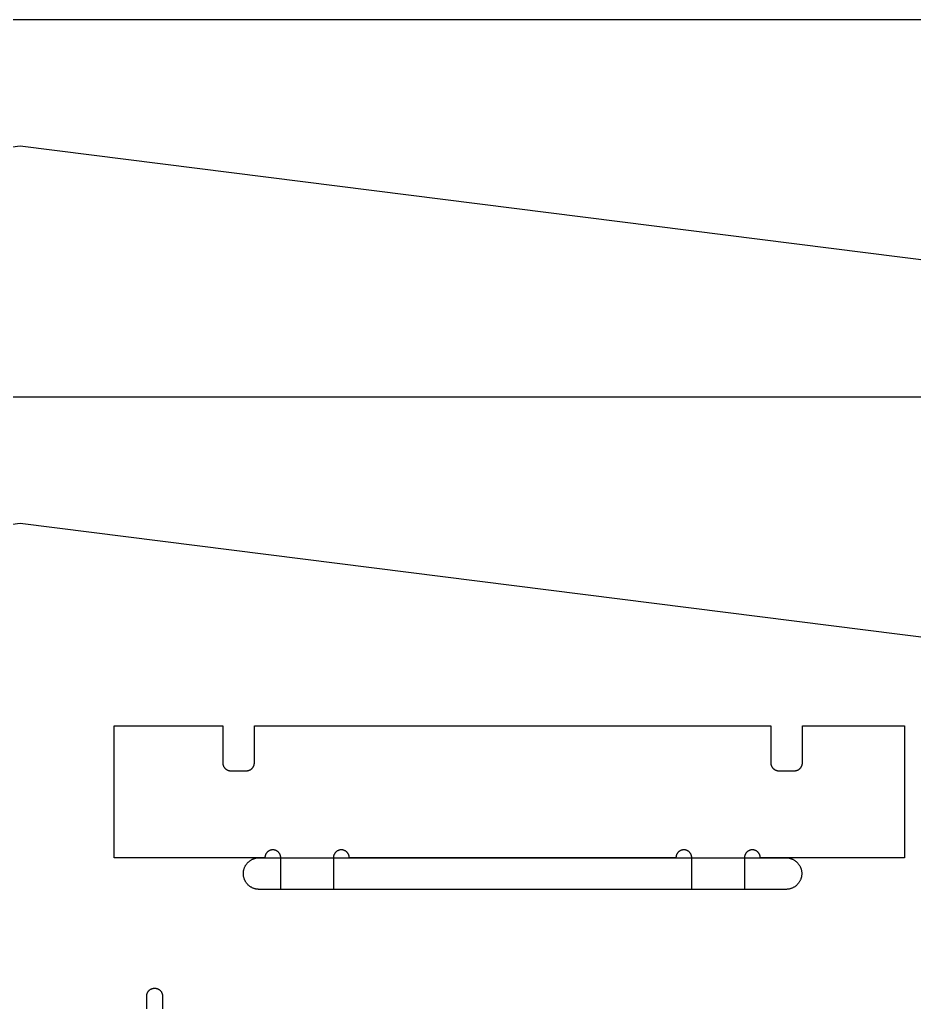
# Model space of a CAD drawing. Extents: x 0 to 1220, y 0 to 2440.
# Drawn here: x 609.8 to 949.4, y 787.7 to 1160.5 of the extents above; entities that cross this region are included whole.
import ezdxf

# ---------------------------------------------------------------- set-up
doc = ezdxf.new("R2010")
doc.units = 0
doc.layers.add('CUT_6_12MM', color=6, linetype='CONTINUOUS')
doc.layers.add('POCKET_6__6MM', color=4, linetype='CONTINUOUS')

msp = doc.modelspace()

# ---------------------------------------------------------------- linework, layer by layer
at = {"layer": 'CUT_6_12MM'}
for p, q in [((295.44, 1160.46), (610, 1160.46)), ((610, 1160.46), (924.56, 1160.46)), ((924.56, 1160.46), (954.85, 1160.46)), ((610, 1112.46), (134, 1052.46)), ((1086, 1052.46), (610, 1112.46)), ((295.44, 1017.33), (610, 1017.33)), ((610, 1017.33), (924.56, 1017.33)), ((924.56, 1017.33), (954.85, 1017.33)), ((610, 969.33), (134, 909.33)), ((1086, 909.33), (610, 969.33)), ((645.68, 842.54), (645.68, 892.54)), ((645.68, 892.54), (686.92, 892.54)), ((686.92, 892.54), (686.92, 878.54)), ((698.92, 878.54), (698.92, 892.54)), ((698.92, 892.54), (894.92, 892.54)), ((894.92, 892.54), (894.92, 878.54)), ((906.92, 878.54), (906.92, 892.54)), ((906.92, 892.54), (945.68, 892.54)), ((945.68, 892.54), (945.68, 842.54)), ((686.92, 878.54), (686.92, 878.44)), ((686.92, 878.44), (686.92, 878.34)), ((686.92, 878.34), (686.93, 878.24)), ((686.93, 878.24), (686.94, 878.14)), ((686.94, 878.14), (686.96, 878.03)), ((686.96, 878.03), (686.98, 877.93)), ((686.98, 877.93), (687, 877.83)), ((687, 877.83), (687.03, 877.73)), ((687.03, 877.73), (687.06, 877.64)), ((687.06, 877.64), (687.09, 877.54)), ((687.09, 877.54), (687.12, 877.44)), ((687.12, 877.44), (687.16, 877.35)), ((687.16, 877.35), (687.21, 877.26)), ((687.21, 877.26), (687.25, 877.16)), ((687.25, 877.16), (687.3, 877.07)), ((687.3, 877.07), (687.35, 876.98)), ((687.35, 876.98), (687.41, 876.9)), ((687.41, 876.9), (687.46, 876.81)), ((687.46, 876.81), (687.52, 876.73)), ((687.52, 876.73), (687.59, 876.65)), ((687.59, 876.65), (687.65, 876.57)), ((687.65, 876.57), (687.72, 876.5)), ((687.72, 876.5), (687.79, 876.42)), ((687.79, 876.42), (687.87, 876.35)), ((687.87, 876.35), (687.94, 876.28)), ((687.94, 876.28), (688.02, 876.22)), ((688.02, 876.22), (688.1, 876.15)), ((688.1, 876.15), (688.19, 876.09)), ((688.19, 876.09), (688.27, 876.04)), ((688.27, 876.04), (688.36, 875.98)), ((697.47, 875.98), (697.56, 876.04)), ((697.56, 876.04), (697.65, 876.09)), ((697.65, 876.09), (697.73, 876.15)), ((697.73, 876.15), (697.81, 876.22)), ((697.81, 876.22), (697.89, 876.28)), ((697.89, 876.28), (697.96, 876.35)), ((697.96, 876.35), (698.04, 876.42)), ((698.04, 876.42), (698.11, 876.5)), ((698.11, 876.5), (698.18, 876.57)), ((698.18, 876.57), (698.24, 876.65)), ((698.24, 876.65), (698.31, 876.73)), ((698.31, 876.73), (698.37, 876.81)), ((698.37, 876.81), (698.42, 876.9)), ((698.42, 876.9), (698.48, 876.98)), ((698.48, 876.98), (698.53, 877.07)), ((698.53, 877.07), (698.58, 877.16)), ((698.58, 877.16), (698.62, 877.26)), ((698.62, 877.26), (698.67, 877.35)), ((698.67, 877.35), (698.71, 877.44)), ((698.71, 877.44), (698.74, 877.54)), ((698.74, 877.54), (698.77, 877.64)), ((698.77, 877.64), (698.8, 877.73)), ((698.8, 877.73), (698.83, 877.83)), ((698.83, 877.83), (698.85, 877.93)), ((698.85, 877.93), (698.87, 878.03)), ((698.87, 878.03), (698.89, 878.14)), ((698.89, 878.14), (698.9, 878.24)), ((698.9, 878.24), (698.91, 878.34)), ((698.91, 878.44), (698.92, 878.54)), ((698.91, 878.34), (698.91, 878.44)), ((894.92, 878.54), (894.92, 878.44)), ((894.92, 878.44), (894.92, 878.34)), ((894.92, 878.34), (894.93, 878.24)), ((894.93, 878.24), (894.94, 878.14)), ((894.94, 878.14), (894.96, 878.03)), ((894.96, 878.03), (894.98, 877.93)), ((894.98, 877.93), (895, 877.83)), ((895, 877.83), (895.03, 877.73)), ((895.03, 877.73), (895.06, 877.64)), ((895.06, 877.64), (895.09, 877.54)), ((895.09, 877.54), (895.12, 877.44)), ((895.12, 877.44), (895.16, 877.35)), ((895.16, 877.35), (895.21, 877.26)), ((895.21, 877.26), (895.25, 877.16)), ((895.25, 877.16), (895.3, 877.07)), ((895.3, 877.07), (895.35, 876.98)), ((895.35, 876.98), (895.41, 876.9)), ((895.41, 876.9), (895.46, 876.81)), ((895.46, 876.81), (895.52, 876.73)), ((895.52, 876.73), (895.59, 876.65)), ((895.59, 876.65), (895.65, 876.57)), ((895.65, 876.57), (895.72, 876.5)), ((895.72, 876.5), (895.79, 876.42)), ((895.79, 876.42), (895.87, 876.35)), ((895.87, 876.35), (895.94, 876.28)), ((895.94, 876.28), (896.02, 876.22)), ((896.02, 876.22), (896.1, 876.15)), ((896.1, 876.15), (896.19, 876.09)), ((896.19, 876.09), (896.27, 876.04)), ((896.27, 876.04), (896.36, 875.98)), ((905.47, 875.98), (905.56, 876.04)), ((905.56, 876.04), (905.65, 876.09)), ((905.65, 876.09), (905.73, 876.15)), ((905.73, 876.15), (905.81, 876.22)), ((905.81, 876.22), (905.89, 876.28)), ((905.89, 876.28), (905.96, 876.35)), ((905.96, 876.35), (906.04, 876.42)), ((906.04, 876.42), (906.11, 876.5)), ((906.11, 876.5), (906.18, 876.57)), ((906.18, 876.57), (906.24, 876.65)), ((906.24, 876.65), (906.31, 876.73)), ((906.31, 876.73), (906.37, 876.81)), ((906.37, 876.81), (906.42, 876.9)), ((906.42, 876.9), (906.48, 876.98)), ((906.48, 876.98), (906.53, 877.07)), ((906.53, 877.07), (906.58, 877.16)), ((906.58, 877.16), (906.62, 877.26)), ((906.62, 877.26), (906.67, 877.35)), ((906.67, 877.35), (906.71, 877.44)), ((906.71, 877.44), (906.74, 877.54)), ((906.74, 877.54), (906.77, 877.64)), ((906.77, 877.64), (906.8, 877.73)), ((906.8, 877.73), (906.83, 877.83)), ((906.83, 877.83), (906.85, 877.93)), ((906.85, 877.93), (906.87, 878.03)), ((906.87, 878.03), (906.89, 878.14)), ((906.89, 878.14), (906.9, 878.24)), ((906.9, 878.24), (906.91, 878.34)), ((906.91, 878.44), (906.92, 878.54)), ((906.91, 878.34), (906.91, 878.44)), ((688.36, 875.98), (688.44, 875.93)), ((688.44, 875.93), (688.53, 875.88)), ((688.53, 875.88), (688.63, 875.83)), ((688.63, 875.83), (688.72, 875.79)), ((688.72, 875.79), (688.81, 875.75)), ((688.81, 875.75), (688.91, 875.72)), ((688.91, 875.72), (689.01, 875.68)), ((689.01, 875.68), (689.11, 875.65)), ((689.11, 875.65), (689.2, 875.63)), ((689.2, 875.63), (689.3, 875.61)), ((689.3, 875.61), (689.41, 875.59)), ((689.41, 875.59), (689.51, 875.57)), ((689.51, 875.57), (689.61, 875.56)), ((689.61, 875.56), (689.71, 875.55)), ((689.71, 875.55), (689.81, 875.55)), ((689.81, 875.55), (689.92, 875.54)), ((689.92, 875.54), (695.92, 875.54)), ((695.92, 875.54), (696.02, 875.55)), ((696.02, 875.55), (696.12, 875.55)), ((696.12, 875.55), (696.22, 875.56)), ((696.22, 875.56), (696.32, 875.57)), ((696.32, 875.57), (696.42, 875.59)), ((696.42, 875.59), (696.53, 875.61)), ((696.53, 875.61), (696.63, 875.63)), ((696.63, 875.63), (696.72, 875.65)), ((696.72, 875.65), (696.82, 875.68)), ((696.82, 875.68), (696.92, 875.72)), ((696.92, 875.72), (697.02, 875.75)), ((697.02, 875.75), (697.11, 875.79)), ((697.11, 875.79), (697.2, 875.83)), ((697.2, 875.83), (697.3, 875.88)), ((697.3, 875.88), (697.39, 875.93)), ((697.39, 875.93), (697.47, 875.98)), ((896.36, 875.98), (896.44, 875.93)), ((896.44, 875.93), (896.53, 875.88)), ((896.53, 875.88), (896.63, 875.83)), ((896.63, 875.83), (896.72, 875.79)), ((896.72, 875.79), (896.81, 875.75)), ((896.81, 875.75), (896.91, 875.72)), ((896.91, 875.72), (897.01, 875.68)), ((897.01, 875.68), (897.11, 875.65)), ((897.11, 875.65), (897.2, 875.63)), ((897.2, 875.63), (897.3, 875.61)), ((897.3, 875.61), (897.41, 875.59)), ((897.41, 875.59), (897.51, 875.57)), ((897.51, 875.57), (897.61, 875.56)), ((897.61, 875.56), (897.71, 875.55)), ((897.71, 875.55), (897.81, 875.55)), ((897.81, 875.55), (897.92, 875.54)), ((897.92, 875.54), (903.92, 875.54)), ((903.92, 875.54), (904.02, 875.55)), ((904.02, 875.55), (904.12, 875.55)), ((904.12, 875.55), (904.22, 875.56)), ((904.22, 875.56), (904.32, 875.57)), ((904.32, 875.57), (904.42, 875.59)), ((904.42, 875.59), (904.53, 875.61)), ((904.53, 875.61), (904.63, 875.63)), ((904.63, 875.63), (904.72, 875.65)), ((904.72, 875.65), (904.82, 875.68)), ((904.82, 875.68), (904.92, 875.72)), ((904.92, 875.72), (905.02, 875.75)), ((905.02, 875.75), (905.11, 875.79)), ((905.11, 875.79), (905.2, 875.83)), ((905.2, 875.83), (905.3, 875.88)), ((905.3, 875.88), (905.39, 875.93)), ((905.39, 875.93), (905.47, 875.98)), ((702.92, 842.54), (645.68, 842.54)), ((702.93, 842.85), (702.92, 842.75)), ((702.92, 842.75), (702.92, 842.65)), ((702.92, 842.65), (702.92, 842.54)), ((702.94, 842.95), (702.93, 842.85)), ((702.96, 843.06), (702.94, 842.95)), ((702.98, 843.16), (702.96, 843.06)), ((703, 843.26), (702.98, 843.16)), ((703.03, 843.36), (703, 843.26)), ((703.06, 843.46), (703.03, 843.36)), ((703.09, 843.56), (703.06, 843.46)), ((703.13, 843.65), (703.09, 843.56)), ((703.17, 843.75), (703.13, 843.65)), ((703.21, 843.84), (703.17, 843.75)), ((703.26, 843.94), (703.21, 843.84)), ((703.31, 844.03), (703.26, 843.94)), ((703.36, 844.12), (703.31, 844.03)), ((703.42, 844.2), (703.36, 844.12)), ((703.48, 844.29), (703.42, 844.2)), ((703.54, 844.37), (703.48, 844.29)), ((703.6, 844.45), (703.54, 844.37)), ((703.67, 844.53), (703.6, 844.45)), ((703.74, 844.61), (703.67, 844.53)), ((703.81, 844.68), (703.74, 844.61)), ((703.89, 844.75), (703.81, 844.68)), ((703.96, 844.82), (703.89, 844.75)), ((704.04, 844.89), (703.96, 844.82)), ((704.13, 844.95), (704.04, 844.89)), ((704.21, 845.01), (704.13, 844.95)), ((704.3, 845.07), (704.21, 845.01)), ((704.39, 845.12), (704.3, 845.07)), ((704.48, 845.17), (704.39, 845.12)), ((704.57, 845.22), (704.48, 845.17)), ((704.66, 845.27), (704.57, 845.22)), ((704.76, 845.31), (704.66, 845.27)), ((704.85, 845.35), (704.76, 845.31)), ((704.95, 845.38), (704.85, 845.35)), ((705.05, 845.41), (704.95, 845.38)), ((705.15, 845.44), (705.05, 845.41)), ((705.25, 845.47), (705.15, 845.44)), ((705.35, 845.49), (705.25, 845.47)), ((705.45, 845.51), (705.35, 845.49)), ((705.55, 845.52), (705.45, 845.51)), ((705.66, 845.53), (705.55, 845.52)), ((705.76, 845.54), (705.66, 845.53)), ((705.86, 845.54), (705.76, 845.54)), ((705.97, 845.54), (705.86, 845.54)), ((706.07, 845.54), (705.97, 845.54)), ((706.17, 845.53), (706.07, 845.54)), ((706.28, 845.52), (706.17, 845.53)), ((706.38, 845.51), (706.28, 845.52)), ((706.48, 845.49), (706.38, 845.51)), ((706.58, 845.47), (706.48, 845.49)), ((706.68, 845.44), (706.58, 845.47)), ((706.78, 845.41), (706.68, 845.44)), ((706.88, 845.38), (706.78, 845.41)), ((706.98, 845.35), (706.88, 845.38)), ((707.08, 845.31), (706.98, 845.35)), ((707.17, 845.27), (707.08, 845.31)), ((707.26, 845.22), (707.17, 845.27)), ((707.35, 845.17), (707.26, 845.22)), ((707.44, 845.12), (707.35, 845.17)), ((707.53, 845.07), (707.44, 845.12)), ((707.62, 845.01), (707.53, 845.07)), ((707.7, 844.95), (707.62, 845.01)), ((707.79, 844.89), (707.7, 844.95)), ((707.87, 844.82), (707.79, 844.89)), ((707.94, 844.75), (707.87, 844.82)), ((708.02, 844.68), (707.94, 844.75)), ((708.09, 844.61), (708.02, 844.68)), ((708.16, 844.53), (708.09, 844.61)), ((708.23, 844.45), (708.16, 844.53)), ((708.29, 844.37), (708.23, 844.45)), ((708.35, 844.29), (708.29, 844.37)), ((708.41, 844.2), (708.35, 844.29)), ((708.47, 844.12), (708.41, 844.2)), ((708.52, 844.03), (708.47, 844.12)), ((708.57, 843.94), (708.52, 844.03)), ((708.62, 843.84), (708.57, 843.94)), ((708.66, 843.75), (708.62, 843.84)), ((708.7, 843.65), (708.66, 843.75)), ((708.74, 843.56), (708.7, 843.65)), ((708.77, 843.46), (708.74, 843.56)), ((708.8, 843.36), (708.77, 843.46)), ((708.83, 843.26), (708.8, 843.36)), ((708.85, 843.16), (708.83, 843.26)), ((708.87, 843.06), (708.85, 843.16)), ((708.89, 842.95), (708.87, 843.06)), ((708.9, 842.85), (708.89, 842.95)), ((708.91, 842.75), (708.9, 842.85)), ((708.91, 842.65), (708.91, 842.75)), ((708.92, 842.54), (708.91, 842.65)), ((708.92, 830.54), (708.92, 842.54)), ((728.93, 842.85), (728.92, 842.75)), ((728.92, 842.75), (728.92, 842.65)), ((728.92, 842.65), (728.92, 842.54)), ((728.92, 842.54), (728.92, 830.54)), ((728.94, 842.95), (728.93, 842.85)), ((728.96, 843.06), (728.94, 842.95)), ((728.98, 843.16), (728.96, 843.06)), ((729, 843.26), (728.98, 843.16)), ((729.03, 843.36), (729, 843.26)), ((729.06, 843.46), (729.03, 843.36)), ((729.09, 843.56), (729.06, 843.46)), ((729.13, 843.65), (729.09, 843.56)), ((729.17, 843.75), (729.13, 843.65)), ((729.21, 843.84), (729.17, 843.75)), ((729.26, 843.94), (729.21, 843.84)), ((729.31, 844.03), (729.26, 843.94)), ((729.36, 844.12), (729.31, 844.03)), ((729.42, 844.2), (729.36, 844.12)), ((729.48, 844.29), (729.42, 844.2)), ((729.54, 844.37), (729.48, 844.29)), ((729.6, 844.45), (729.54, 844.37)), ((729.67, 844.53), (729.6, 844.45)), ((729.74, 844.61), (729.67, 844.53)), ((729.81, 844.68), (729.74, 844.61)), ((729.89, 844.75), (729.81, 844.68)), ((729.96, 844.82), (729.89, 844.75)), ((730.04, 844.89), (729.96, 844.82)), ((730.13, 844.95), (730.04, 844.89)), ((730.21, 845.01), (730.13, 844.95)), ((730.3, 845.07), (730.21, 845.01)), ((730.39, 845.12), (730.3, 845.07)), ((730.48, 845.17), (730.39, 845.12)), ((730.57, 845.22), (730.48, 845.17)), ((730.66, 845.27), (730.57, 845.22)), ((730.76, 845.31), (730.66, 845.27)), ((730.85, 845.35), (730.76, 845.31)), ((730.95, 845.38), (730.85, 845.35)), ((731.05, 845.41), (730.95, 845.38)), ((731.15, 845.44), (731.05, 845.41)), ((731.25, 845.47), (731.15, 845.44)), ((731.35, 845.49), (731.25, 845.47)), ((731.45, 845.51), (731.35, 845.49)), ((731.55, 845.52), (731.45, 845.51)), ((731.66, 845.53), (731.55, 845.52)), ((731.76, 845.54), (731.66, 845.53)), ((731.86, 845.54), (731.76, 845.54)), ((731.97, 845.54), (731.86, 845.54)), ((732.07, 845.54), (731.97, 845.54)), ((732.17, 845.53), (732.07, 845.54)), ((732.28, 845.52), (732.17, 845.53)), ((732.38, 845.51), (732.28, 845.52)), ((732.48, 845.49), (732.38, 845.51)), ((732.58, 845.47), (732.48, 845.49)), ((732.68, 845.44), (732.58, 845.47)), ((732.78, 845.41), (732.68, 845.44)), ((732.88, 845.38), (732.78, 845.41)), ((732.98, 845.35), (732.88, 845.38)), ((733.08, 845.31), (732.98, 845.35)), ((733.17, 845.27), (733.08, 845.31)), ((733.26, 845.22), (733.17, 845.27)), ((733.35, 845.17), (733.26, 845.22)), ((733.44, 845.12), (733.35, 845.17)), ((733.53, 845.07), (733.44, 845.12)), ((733.62, 845.01), (733.53, 845.07)), ((733.7, 844.95), (733.62, 845.01)), ((733.79, 844.89), (733.7, 844.95)), ((733.87, 844.82), (733.79, 844.89)), ((733.94, 844.75), (733.87, 844.82)), ((734.02, 844.68), (733.94, 844.75)), ((734.09, 844.61), (734.02, 844.68)), ((734.16, 844.53), (734.09, 844.61)), ((734.23, 844.45), (734.16, 844.53)), ((734.29, 844.37), (734.23, 844.45)), ((734.35, 844.29), (734.29, 844.37)), ((734.41, 844.2), (734.35, 844.29)), ((734.47, 844.12), (734.41, 844.2)), ((734.52, 844.03), (734.47, 844.12)), ((734.57, 843.94), (734.52, 844.03)), ((734.62, 843.84), (734.57, 843.94)), ((734.66, 843.75), (734.62, 843.84)), ((734.7, 843.65), (734.66, 843.75)), ((734.74, 843.56), (734.7, 843.65)), ((734.77, 843.46), (734.74, 843.56)), ((734.8, 843.36), (734.77, 843.46)), ((734.83, 843.26), (734.8, 843.36)), ((734.85, 843.16), (734.83, 843.26)), ((734.87, 843.06), (734.85, 843.16)), ((734.89, 842.95), (734.87, 843.06)), ((734.9, 842.85), (734.89, 842.95)), ((734.91, 842.75), (734.9, 842.85)), ((734.91, 842.65), (734.91, 842.75)), ((734.92, 842.54), (734.91, 842.65)), ((858.92, 842.54), (734.92, 842.54)), ((858.93, 842.85), (858.92, 842.75)), ((858.92, 842.75), (858.92, 842.65)), ((858.92, 842.65), (858.92, 842.54)), ((858.94, 842.95), (858.93, 842.85)), ((858.96, 843.06), (858.94, 842.95)), ((858.98, 843.16), (858.96, 843.06)), ((859, 843.26), (858.98, 843.16)), ((859.03, 843.36), (859, 843.26)), ((859.06, 843.46), (859.03, 843.36)), ((859.09, 843.56), (859.06, 843.46)), ((859.13, 843.65), (859.09, 843.56)), ((859.17, 843.75), (859.13, 843.65)), ((859.21, 843.84), (859.17, 843.75)), ((859.26, 843.94), (859.21, 843.84)), ((859.31, 844.03), (859.26, 843.94)), ((859.36, 844.12), (859.31, 844.03)), ((859.42, 844.2), (859.36, 844.12)), ((859.48, 844.29), (859.42, 844.2)), ((859.54, 844.37), (859.48, 844.29)), ((859.6, 844.45), (859.54, 844.37)), ((859.67, 844.53), (859.6, 844.45)), ((859.74, 844.61), (859.67, 844.53)), ((859.81, 844.68), (859.74, 844.61)), ((859.89, 844.75), (859.81, 844.68)), ((859.96, 844.82), (859.89, 844.75)), ((860.04, 844.89), (859.96, 844.82)), ((860.13, 844.95), (860.04, 844.89)), ((860.21, 845.01), (860.13, 844.95)), ((860.3, 845.07), (860.21, 845.01)), ((860.39, 845.12), (860.3, 845.07)), ((860.48, 845.17), (860.39, 845.12)), ((860.57, 845.22), (860.48, 845.17)), ((860.66, 845.27), (860.57, 845.22)), ((860.76, 845.31), (860.66, 845.27)), ((860.85, 845.35), (860.76, 845.31)), ((860.95, 845.38), (860.85, 845.35)), ((861.05, 845.41), (860.95, 845.38)), ((861.15, 845.44), (861.05, 845.41)), ((861.25, 845.47), (861.15, 845.44)), ((861.35, 845.49), (861.25, 845.47)), ((861.45, 845.51), (861.35, 845.49)), ((861.55, 845.52), (861.45, 845.51)), ((861.66, 845.53), (861.55, 845.52)), ((861.76, 845.54), (861.66, 845.53)), ((861.86, 845.54), (861.76, 845.54)), ((861.97, 845.54), (861.86, 845.54)), ((862.07, 845.54), (861.97, 845.54)), ((862.17, 845.53), (862.07, 845.54)), ((862.28, 845.52), (862.17, 845.53)), ((862.38, 845.51), (862.28, 845.52)), ((862.48, 845.49), (862.38, 845.51)), ((862.58, 845.47), (862.48, 845.49)), ((862.68, 845.44), (862.58, 845.47)), ((862.78, 845.41), (862.68, 845.44)), ((862.88, 845.38), (862.78, 845.41)), ((862.98, 845.35), (862.88, 845.38)), ((863.08, 845.31), (862.98, 845.35)), ((863.17, 845.27), (863.08, 845.31)), ((863.26, 845.22), (863.17, 845.27)), ((863.35, 845.17), (863.26, 845.22)), ((863.44, 845.12), (863.35, 845.17)), ((863.53, 845.07), (863.44, 845.12)), ((863.62, 845.01), (863.53, 845.07)), ((863.7, 844.95), (863.62, 845.01)), ((863.79, 844.89), (863.7, 844.95)), ((863.87, 844.82), (863.79, 844.89)), ((863.94, 844.75), (863.87, 844.82)), ((864.02, 844.68), (863.94, 844.75)), ((864.09, 844.61), (864.02, 844.68)), ((864.16, 844.53), (864.09, 844.61)), ((864.23, 844.45), (864.16, 844.53)), ((864.29, 844.37), (864.23, 844.45)), ((864.35, 844.29), (864.29, 844.37)), ((864.41, 844.2), (864.35, 844.29)), ((864.47, 844.12), (864.41, 844.2)), ((864.52, 844.03), (864.47, 844.12)), ((864.57, 843.94), (864.52, 844.03)), ((864.62, 843.84), (864.57, 843.94)), ((864.66, 843.75), (864.62, 843.84)), ((864.7, 843.65), (864.66, 843.75)), ((864.74, 843.56), (864.7, 843.65)), ((864.77, 843.46), (864.74, 843.56)), ((864.8, 843.36), (864.77, 843.46)), ((864.83, 843.26), (864.8, 843.36)), ((864.85, 843.16), (864.83, 843.26)), ((864.87, 843.06), (864.85, 843.16)), ((864.89, 842.95), (864.87, 843.06)), ((864.9, 842.85), (864.89, 842.95)), ((864.91, 842.75), (864.9, 842.85)), ((864.91, 842.65), (864.91, 842.75)), ((864.92, 842.54), (864.91, 842.65)), ((864.92, 830.54), (864.92, 842.54)), ((884.93, 842.85), (884.92, 842.75)), ((884.92, 842.75), (884.92, 842.65)), ((884.92, 842.65), (884.92, 842.54)), ((884.92, 842.54), (884.92, 830.54)), ((884.94, 842.95), (884.93, 842.85)), ((884.96, 843.06), (884.94, 842.95)), ((884.98, 843.16), (884.96, 843.06)), ((885, 843.26), (884.98, 843.16)), ((885.03, 843.36), (885, 843.26)), ((885.06, 843.46), (885.03, 843.36)), ((885.09, 843.56), (885.06, 843.46)), ((885.13, 843.65), (885.09, 843.56)), ((885.17, 843.75), (885.13, 843.65)), ((885.21, 843.84), (885.17, 843.75)), ((885.26, 843.94), (885.21, 843.84)), ((885.31, 844.03), (885.26, 843.94)), ((885.36, 844.12), (885.31, 844.03)), ((885.42, 844.2), (885.36, 844.12)), ((885.48, 844.29), (885.42, 844.2)), ((885.54, 844.37), (885.48, 844.29)), ((885.6, 844.45), (885.54, 844.37)), ((885.67, 844.53), (885.6, 844.45)), ((885.74, 844.61), (885.67, 844.53)), ((885.81, 844.68), (885.74, 844.61)), ((885.89, 844.75), (885.81, 844.68)), ((885.96, 844.82), (885.89, 844.75)), ((886.04, 844.89), (885.96, 844.82)), ((886.13, 844.95), (886.04, 844.89)), ((886.21, 845.01), (886.13, 844.95)), ((886.3, 845.07), (886.21, 845.01)), ((886.39, 845.12), (886.3, 845.07)), ((886.48, 845.17), (886.39, 845.12)), ((886.57, 845.22), (886.48, 845.17)), ((886.66, 845.27), (886.57, 845.22)), ((886.76, 845.31), (886.66, 845.27)), ((886.85, 845.35), (886.76, 845.31)), ((886.95, 845.38), (886.85, 845.35)), ((887.05, 845.41), (886.95, 845.38)), ((887.15, 845.44), (887.05, 845.41)), ((887.25, 845.47), (887.15, 845.44)), ((887.35, 845.49), (887.25, 845.47)), ((887.45, 845.51), (887.35, 845.49)), ((887.55, 845.52), (887.45, 845.51)), ((887.66, 845.53), (887.55, 845.52)), ((887.76, 845.54), (887.66, 845.53)), ((887.86, 845.54), (887.76, 845.54)), ((887.97, 845.54), (887.86, 845.54)), ((888.07, 845.54), (887.97, 845.54)), ((888.17, 845.53), (888.07, 845.54)), ((888.28, 845.52), (888.17, 845.53)), ((888.38, 845.51), (888.28, 845.52)), ((888.48, 845.49), (888.38, 845.51)), ((888.58, 845.47), (888.48, 845.49)), ((888.68, 845.44), (888.58, 845.47)), ((888.78, 845.41), (888.68, 845.44)), ((888.88, 845.38), (888.78, 845.41)), ((888.98, 845.35), (888.88, 845.38)), ((889.08, 845.31), (888.98, 845.35)), ((889.17, 845.27), (889.08, 845.31)), ((889.26, 845.22), (889.17, 845.27)), ((889.35, 845.17), (889.26, 845.22)), ((889.44, 845.12), (889.35, 845.17)), ((889.53, 845.07), (889.44, 845.12)), ((889.62, 845.01), (889.53, 845.07)), ((889.7, 844.95), (889.62, 845.01)), ((889.79, 844.89), (889.7, 844.95)), ((889.87, 844.82), (889.79, 844.89)), ((889.94, 844.75), (889.87, 844.82)), ((890.02, 844.68), (889.94, 844.75)), ((890.09, 844.61), (890.02, 844.68)), ((890.16, 844.53), (890.09, 844.61)), ((890.23, 844.45), (890.16, 844.53)), ((890.29, 844.37), (890.23, 844.45)), ((890.35, 844.29), (890.29, 844.37)), ((890.41, 844.2), (890.35, 844.29)), ((890.47, 844.12), (890.41, 844.2)), ((890.52, 844.03), (890.47, 844.12)), ((890.57, 843.94), (890.52, 844.03)), ((890.62, 843.84), (890.57, 843.94)), ((890.66, 843.75), (890.62, 843.84)), ((890.7, 843.65), (890.66, 843.75)), ((890.74, 843.56), (890.7, 843.65)), ((890.77, 843.46), (890.74, 843.56)), ((890.8, 843.36), (890.77, 843.46)), ((890.83, 843.26), (890.8, 843.36)), ((890.85, 843.16), (890.83, 843.26)), ((890.87, 843.06), (890.85, 843.16)), ((890.89, 842.95), (890.87, 843.06)), ((890.9, 842.85), (890.89, 842.95)), ((890.91, 842.75), (890.9, 842.85)), ((890.91, 842.65), (890.91, 842.75)), ((890.92, 842.54), (890.91, 842.65)), ((945.68, 842.54), (890.92, 842.54)), ((728.92, 830.54), (708.92, 830.54)), ((884.92, 830.54), (864.92, 830.54))]:
    msp.add_line(p, q, dxfattribs=at)
at = {"layer": 'POCKET_6__6MM'}
for p, q in [((699.7, 842.45), (699.9, 842.48)), ((699.9, 842.48), (700.11, 842.51)), ((700.11, 842.51), (700.31, 842.53)), ((700.31, 842.53), (700.52, 842.54)), ((700.52, 842.54), (700.73, 842.54)), ((700.73, 842.54), (900.66, 842.54)), ((900.66, 842.54), (900.86, 842.54)), ((900.86, 842.54), (901.07, 842.53)), ((901.07, 842.53), (901.28, 842.51)), ((901.28, 842.51), (901.48, 842.48)), ((901.48, 842.48), (901.69, 842.45)), ((695.12, 838.67), (695.19, 838.86)), ((695.19, 838.86), (695.28, 839.05)), ((695.28, 839.05), (695.37, 839.24)), ((695.37, 839.24), (695.46, 839.42)), ((695.46, 839.42), (695.57, 839.6)), ((695.57, 839.6), (695.67, 839.78)), ((695.67, 839.78), (695.79, 839.95)), ((695.79, 839.95), (695.91, 840.12)), ((695.91, 840.12), (696.04, 840.28)), ((696.04, 840.28), (696.17, 840.44)), ((696.17, 840.44), (696.31, 840.6)), ((696.31, 840.6), (696.45, 840.75)), ((696.45, 840.75), (696.6, 840.89)), ((696.6, 840.89), (696.75, 841.03)), ((696.75, 841.03), (696.91, 841.17)), ((696.91, 841.17), (697.07, 841.3)), ((697.07, 841.3), (697.23, 841.42)), ((697.23, 841.42), (697.4, 841.54)), ((697.4, 841.54), (697.58, 841.65)), ((697.58, 841.65), (697.76, 841.75)), ((697.76, 841.75), (697.94, 841.85)), ((697.94, 841.85), (698.12, 841.95)), ((698.12, 841.95), (698.31, 842.03)), ((698.31, 842.03), (698.5, 842.11)), ((698.5, 842.11), (698.7, 842.19)), ((698.7, 842.19), (698.89, 842.25)), ((698.89, 842.25), (699.09, 842.31)), ((699.09, 842.31), (699.29, 842.37)), ((699.29, 842.37), (699.49, 842.41)), ((699.49, 842.41), (699.7, 842.45)), ((901.69, 842.45), (901.89, 842.41)), ((901.89, 842.41), (902.09, 842.37)), ((902.09, 842.37), (902.29, 842.31)), ((902.29, 842.31), (902.49, 842.25)), ((902.49, 842.25), (902.69, 842.19)), ((902.69, 842.19), (902.88, 842.11)), ((902.88, 842.11), (903.07, 842.03)), ((903.07, 842.03), (903.26, 841.95)), ((903.26, 841.95), (903.44, 841.85)), ((903.44, 841.85), (903.63, 841.75)), ((903.63, 841.75), (903.8, 841.65)), ((903.8, 841.65), (903.98, 841.54)), ((903.98, 841.54), (904.15, 841.42)), ((904.15, 841.42), (904.32, 841.3)), ((904.32, 841.3), (904.48, 841.17)), ((904.48, 841.17), (904.63, 841.03)), ((904.63, 841.03), (904.79, 840.89)), ((904.79, 840.89), (904.93, 840.75)), ((904.93, 840.75), (905.08, 840.6)), ((905.08, 840.6), (905.21, 840.44)), ((905.21, 840.44), (905.35, 840.28)), ((905.35, 840.28), (905.47, 840.12)), ((905.47, 840.12), (905.59, 839.95)), ((905.59, 839.95), (905.71, 839.78)), ((905.71, 839.78), (905.82, 839.6)), ((905.82, 839.6), (905.92, 839.42)), ((905.92, 839.42), (906.02, 839.24)), ((906.02, 839.24), (906.11, 839.05)), ((906.11, 839.05), (906.19, 838.86)), ((906.19, 838.86), (906.27, 838.67)), ((694.73, 836.65), (694.74, 836.85)), ((694.73, 836.44), (694.73, 836.65)), ((694.74, 836.23), (694.73, 836.44)), ((694.74, 836.85), (694.75, 837.06)), ((694.75, 836.02), (694.74, 836.23)), ((694.75, 837.06), (694.77, 837.26)), ((694.77, 835.82), (694.75, 836.02)), ((694.77, 837.26), (694.8, 837.47)), ((694.8, 835.61), (694.77, 835.82)), ((694.8, 837.47), (694.83, 837.67)), ((694.83, 835.41), (694.8, 835.61)), ((694.83, 837.67), (694.88, 837.88)), ((694.88, 835.21), (694.83, 835.41)), ((694.88, 837.88), (694.93, 838.08)), ((694.93, 835.01), (694.88, 835.21)), ((694.93, 838.08), (694.98, 838.28)), ((694.98, 838.28), (695.05, 838.47)), ((695.05, 838.47), (695.12, 838.67)), ((906.27, 838.67), (906.34, 838.47)), ((906.34, 838.47), (906.4, 838.28)), ((906.4, 838.28), (906.46, 838.08)), ((906.46, 838.08), (906.51, 837.88)), ((906.51, 835.21), (906.46, 835.01)), ((906.51, 837.88), (906.55, 837.67)), ((906.55, 835.41), (906.51, 835.21)), ((906.55, 837.67), (906.58, 837.47)), ((906.58, 835.61), (906.55, 835.41)), ((906.58, 837.47), (906.61, 837.26)), ((906.61, 835.82), (906.58, 835.61)), ((906.61, 837.26), (906.63, 837.06)), ((906.63, 836.02), (906.61, 835.82)), ((906.63, 837.06), (906.65, 836.85)), ((906.65, 836.23), (906.63, 836.02)), ((906.65, 836.85), (906.65, 836.65)), ((906.65, 836.65), (906.65, 836.44)), ((906.65, 836.44), (906.65, 836.23)), ((694.98, 834.81), (694.93, 835.01)), ((695.05, 834.61), (694.98, 834.81)), ((695.12, 834.41), (695.05, 834.61)), ((695.19, 834.22), (695.12, 834.41)), ((695.28, 834.03), (695.19, 834.22)), ((695.37, 833.85), (695.28, 834.03)), ((695.46, 833.66), (695.37, 833.85)), ((695.57, 833.48), (695.46, 833.66)), ((695.67, 833.31), (695.57, 833.48)), ((695.79, 833.13), (695.67, 833.31)), ((695.91, 832.96), (695.79, 833.13)), ((696.04, 832.8), (695.91, 832.96)), ((696.17, 832.64), (696.04, 832.8)), ((696.31, 832.49), (696.17, 832.64)), ((696.45, 832.34), (696.31, 832.49)), ((696.6, 832.19), (696.45, 832.34)), ((696.75, 832.05), (696.6, 832.19)), ((696.91, 831.92), (696.75, 832.05)), ((697.07, 831.79), (696.91, 831.92)), ((697.23, 831.66), (697.07, 831.79)), ((697.4, 831.55), (697.23, 831.66)), ((697.58, 831.43), (697.4, 831.55)), ((697.76, 831.33), (697.58, 831.43)), ((697.94, 831.23), (697.76, 831.33)), ((903.63, 831.33), (903.44, 831.23)), ((903.8, 831.43), (903.63, 831.33)), ((903.98, 831.55), (903.8, 831.43)), ((904.15, 831.66), (903.98, 831.55)), ((904.32, 831.79), (904.15, 831.66)), ((904.48, 831.92), (904.32, 831.79)), ((904.63, 832.05), (904.48, 831.92)), ((904.79, 832.19), (904.63, 832.05)), ((904.93, 832.34), (904.79, 832.19)), ((905.08, 832.49), (904.93, 832.34)), ((905.21, 832.64), (905.08, 832.49)), ((905.35, 832.8), (905.21, 832.64)), ((905.47, 832.96), (905.35, 832.8)), ((905.59, 833.13), (905.47, 832.96)), ((905.71, 833.31), (905.59, 833.13)), ((905.82, 833.48), (905.71, 833.31)), ((905.92, 833.66), (905.82, 833.48)), ((906.02, 833.85), (905.92, 833.66)), ((906.11, 834.03), (906.02, 833.85)), ((906.19, 834.22), (906.11, 834.03)), ((906.27, 834.41), (906.19, 834.22)), ((906.34, 834.61), (906.27, 834.41)), ((906.4, 834.81), (906.34, 834.61)), ((906.46, 835.01), (906.4, 834.81)), ((698.12, 831.14), (697.94, 831.23)), ((698.31, 831.05), (698.12, 831.14)), ((698.5, 830.97), (698.31, 831.05)), ((698.7, 830.9), (698.5, 830.97)), ((698.89, 830.83), (698.7, 830.9)), ((699.09, 830.77), (698.89, 830.83)), ((699.29, 830.72), (699.09, 830.77)), ((699.49, 830.67), (699.29, 830.72)), ((699.7, 830.63), (699.49, 830.67)), ((699.9, 830.6), (699.7, 830.63)), ((700.11, 830.57), (699.9, 830.6)), ((700.31, 830.56), (700.11, 830.57)), ((700.52, 830.55), (700.31, 830.56)), ((700.73, 830.54), (700.52, 830.55)), ((900.66, 830.54), (700.73, 830.54)), ((900.86, 830.55), (900.66, 830.54)), ((901.07, 830.56), (900.86, 830.55)), ((901.28, 830.57), (901.07, 830.56)), ((901.48, 830.6), (901.28, 830.57)), ((901.69, 830.63), (901.48, 830.6)), ((901.89, 830.67), (901.69, 830.63)), ((902.09, 830.72), (901.89, 830.67)), ((902.29, 830.77), (902.09, 830.72)), ((902.49, 830.83), (902.29, 830.77)), ((902.69, 830.9), (902.49, 830.83)), ((902.88, 830.97), (902.69, 830.9)), ((903.07, 831.05), (902.88, 830.97)), ((903.26, 831.14), (903.07, 831.05)), ((903.44, 831.23), (903.26, 831.14)), ((658.06, 790.27), (658.07, 790.37)), ((658.07, 790.37), (658.08, 790.47)), ((658.08, 790.47), (658.1, 790.57)), ((658.1, 790.57), (658.12, 790.67)), ((658.12, 790.67), (658.14, 790.77)), ((658.14, 790.77), (658.17, 790.87)), ((658.17, 790.87), (658.2, 790.97)), ((658.2, 790.97), (658.23, 791.07)), ((658.23, 791.07), (658.26, 791.16)), ((658.26, 791.16), (658.3, 791.26)), ((658.3, 791.26), (658.35, 791.35)), ((658.35, 791.35), (658.39, 791.44)), ((658.39, 791.44), (658.44, 791.53)), ((658.44, 791.53), (658.49, 791.62)), ((658.49, 791.62), (658.55, 791.71)), ((658.55, 791.71), (658.6, 791.79)), ((658.6, 791.79), (658.67, 791.88)), ((658.67, 791.88), (658.73, 791.96)), ((658.73, 791.96), (658.79, 792.03)), ((658.79, 792.03), (658.86, 792.11)), ((658.86, 792.11), (658.93, 792.18)), ((658.93, 792.18), (659.01, 792.26)), ((659.01, 792.26), (659.08, 792.32)), ((659.08, 792.32), (659.16, 792.39)), ((659.16, 792.39), (659.24, 792.45)), ((659.24, 792.45), (659.33, 792.51)), ((659.33, 792.51), (659.41, 792.57)), ((659.41, 792.57), (659.5, 792.63)), ((659.5, 792.63), (659.59, 792.68)), ((659.59, 792.68), (659.68, 792.73)), ((659.68, 792.73), (659.77, 792.77)), ((659.77, 792.77), (659.86, 792.81)), ((659.86, 792.81), (659.96, 792.85)), ((659.96, 792.85), (660.05, 792.89)), ((660.05, 792.89), (660.15, 792.92)), ((660.15, 792.92), (660.25, 792.95)), ((660.25, 792.95), (660.35, 792.98)), ((660.35, 792.98), (660.45, 793)), ((660.45, 793), (660.55, 793.02)), ((660.55, 793.02), (660.65, 793.04)), ((660.65, 793.04), (660.75, 793.05)), ((660.75, 793.05), (660.85, 793.06)), ((660.85, 793.06), (660.95, 793.06)), ((660.95, 793.06), (661.06, 793.06)), ((661.06, 793.06), (661.16, 793.06)), ((661.16, 793.06), (661.26, 793.06)), ((661.26, 793.06), (661.36, 793.05)), ((661.36, 793.05), (661.46, 793.04)), ((661.46, 793.04), (661.57, 793.02)), ((661.57, 793.02), (661.67, 793)), ((661.67, 793), (661.77, 792.98)), ((661.77, 792.98), (661.87, 792.95)), ((661.87, 792.95), (661.96, 792.92)), ((661.96, 792.92), (662.06, 792.89)), ((662.06, 792.89), (662.16, 792.85)), ((662.16, 792.85), (662.25, 792.81)), ((662.25, 792.81), (662.34, 792.77)), ((662.34, 792.77), (662.44, 792.73)), ((662.44, 792.73), (662.53, 792.68)), ((662.53, 792.68), (662.61, 792.63)), ((662.61, 792.63), (662.7, 792.57)), ((662.7, 792.57), (662.79, 792.51)), ((662.79, 792.51), (662.87, 792.45)), ((662.87, 792.45), (662.95, 792.39)), ((662.95, 792.39), (663.03, 792.32)), ((663.03, 792.32), (663.1, 792.26)), ((663.1, 792.26), (663.18, 792.18)), ((663.18, 792.18), (663.25, 792.11)), ((663.25, 792.11), (663.32, 792.03)), ((663.32, 792.03), (663.38, 791.96)), ((663.38, 791.96), (663.45, 791.88)), ((663.45, 791.88), (663.51, 791.79)), ((663.51, 791.79), (663.56, 791.71)), ((663.56, 791.71), (663.62, 791.62)), ((663.62, 791.62), (663.67, 791.53)), ((663.67, 791.53), (663.72, 791.44)), ((663.72, 791.44), (663.76, 791.35)), ((663.76, 791.35), (663.81, 791.26)), ((663.81, 791.26), (663.85, 791.16)), ((663.85, 791.16), (663.88, 791.07)), ((663.88, 791.07), (663.92, 790.97)), ((663.92, 790.97), (663.94, 790.87)), ((663.94, 790.87), (663.97, 790.77)), ((663.97, 790.77), (663.99, 790.67)), ((663.99, 790.67), (664.01, 790.57)), ((664.01, 790.57), (664.03, 790.47)), ((664.03, 790.47), (664.04, 790.37)), ((664.04, 790.37), (664.05, 790.27)), ((658.06, 790.17), (658.06, 790.27)), ((658.06, 790.06), (658.06, 790.17)), ((658.06, 364.91), (658.06, 790.06)), ((664.05, 790.27), (664.05, 790.17)), ((664.05, 790.17), (664.06, 790.06)), ((664.06, 790.06), (664.06, 364.91))]:
    msp.add_line(p, q, dxfattribs=at)

doc.saveas('drawing.dxf')
